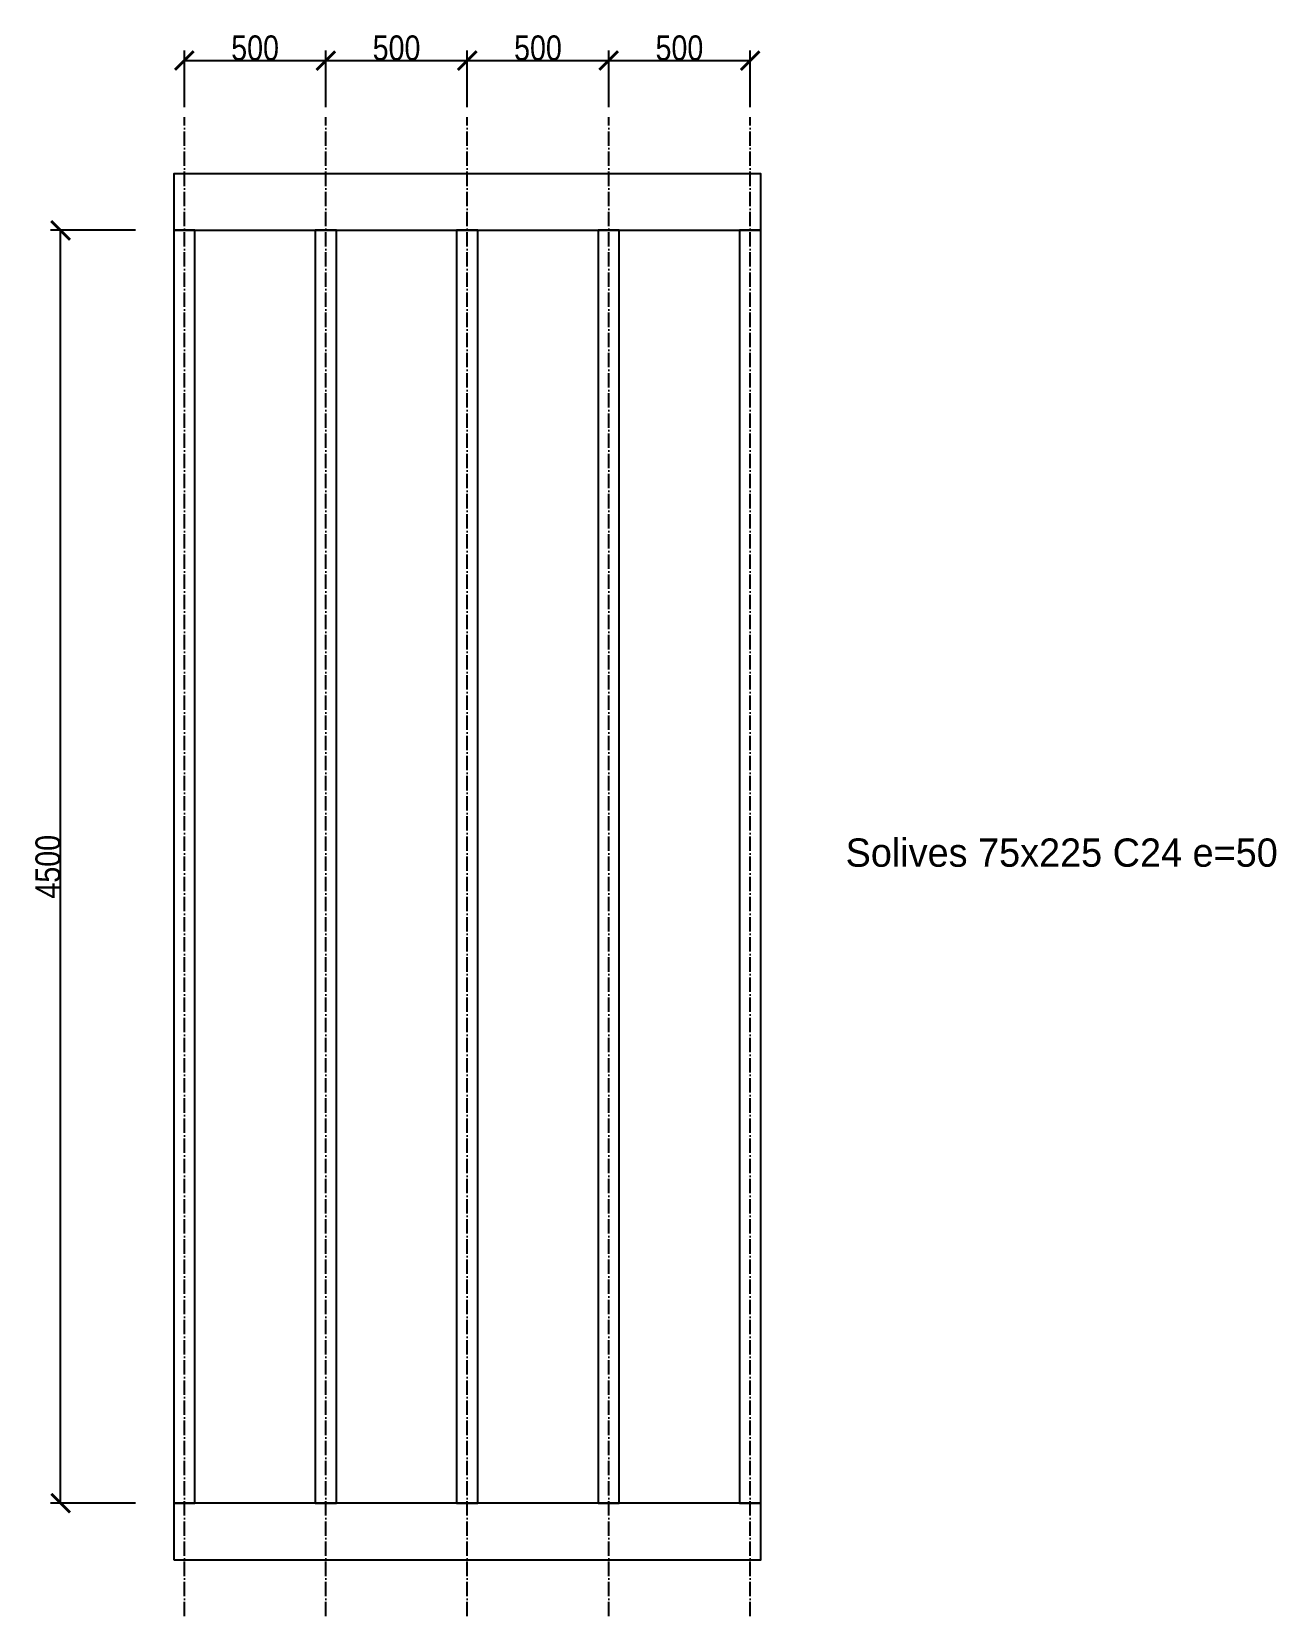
# Model space of a CAD drawing. Header units: millimetres. Extents: x -502 to 3898, y -400 to 5202.
import ezdxf

# ---------------------------------------------------------------- set-up
doc = ezdxf.new("R2010")
doc.units = ezdxf.units.MM
doc.header["$LTSCALE"] = 20
doc.linetypes.add('DASHDOT', pattern=[3.556, 2.54, -0.508, 0, -0.508])
for name, color, linetype in [('AXE', 1, 'DASHDOT'), ('CONTOUR', 7, 'Continuous'), ('COTES', 4, 'Continuous'), ('TEXTES', 7, 'Continuous')]:
    doc.layers.add(name, color=color, linetype=linetype)
doc.styles.add('OpenSansCondensed-Light', font='OpenSansCondensed-Light.ttf')
doc.dimstyles.new('EZDXF', dxfattribs={"dimtxt": 0.25, "dimasz": 0.175, "dimexe": 0.375, "dimexo": 0.125, "dimgap": 0.1, "dimtad": 1, "dimlfac": 100, "dimzin": 12, "dimdsep": 46, "dimtxsty": 'OpenSansCondensed-Light', "dimblk": 'ARCHTICK', "dimcen": 2.5, "dimazin": 3, "dimtfac": 0.5, "dimtmove": 2, "dimatfit": 3})

# ---------------------------------------------------------------- blocks, each defined once
blk = doc.blocks.new('_ARCHTICK')
at = {"color": 0, "linetype": 'BYBLOCK', "const_width": 0.15}
blk.add_lwpolyline([(-0.5, -0.5), (0.5, 0.5)], dxfattribs=at)

msp = doc.modelspace()

# ---------------------------------------------------------------- linework, layer by layer
at = {"layer": 'AXE'}
for p, q in [((37.5, -400), (37.5, 4900)), ((537.5, -400), (537.5, 4900)), ((1037.5, -400), (1037.5, 4900)), ((1537.5, -400), (1537.5, 4900)), ((2037.5, -400), (2037.5, 4900))]:
    msp.add_line(p, q, dxfattribs=at)
at = {"layer": 'CONTOUR'}
for points in [[(0, 4500), (2075, 4500), (2075, 4700), (0, 4700)], [(0, 0), (75, 0), (75, 4500), (0, 4500)], [(500, 0), (575, 0), (575, 4500), (500, 4500)], [(1000, 0), (1075, 0), (1075, 4500), (1000, 4500)], [(1500, 0), (1575, 0), (1575, 4500), (1500, 4500)], [(2000, 0), (2075, 0), (2075, 4500), (2000, 4500)], [(0, -200), (2075, -200), (2075, 0), (0, 0)]]:
    msp.add_lwpolyline(points, close=True, dxfattribs=at)

# ---------------------------------------------------------------- texts
at = {"layer": 'TEXTES'}
msp.add_text('Solives 75x225 C24 e=50', height=100, dxfattribs=at).set_placement((2375, 2250))

# ---------------------------------------------------------------- dimensions: what is measured, and where the dimension line sits
at = {"layer": 'COTES'}
for base, p1, p2 in [((37.5, 5100), (37.5, 4900), (537.5, 4900)), ((537.5, 5100), (537.5, 4900), (1037.5, 4900)), ((1037.5, 5100), (1037.5, 4900), (1537.5, 4900)), ((1537.5, 5100), (1537.5, 4900), (2037.5, 4900))]:
    msp.add_linear_dim(base=base, p1=p1, p2=p2, dimstyle='EZDXF', override={"dimtxt": 88.333333, "dimasz": 66.25, "dimexe": 35.333333, "dimexo": 35.333333, "dimdec": 0, "dimlfac": 1}, dxfattribs=at).render()
msp.add_linear_dim(base=(-400, 0), p1=(-100, 0), p2=(-100, 4500), angle=90, dimstyle='EZDXF', override={"dimtxt": 88.333333, "dimasz": 66.25, "dimexe": 35.333333, "dimexo": 35.333333, "dimdec": 0, "dimlfac": 1}, dxfattribs=at).render()

doc.saveas('drawing.dxf')
